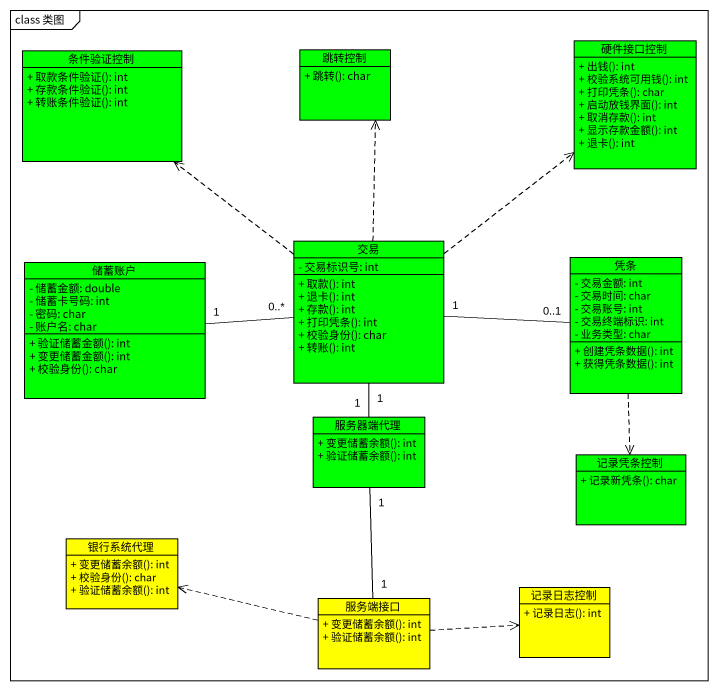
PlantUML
@startuml
mainframe class 类图
hide circle
hide empty members
skinparam classAttributeIconSize 0
class 跳转控制 #00FF00 {
  + 跳转(): char
}
class 硬件接口控制 #00FF00 {
  + 出钱(): int
  + 校验系统可用钱(): int
  + 打印凭条(): char
  + 启动放钱界面(): int
  + 取消存款(): int
  + 显示存款金额(): int
  + 退卡(): int
}
class 条件验证控制 #00FF00 {
  + 取款条件验证(): int
  + 存款条件验证(): int
  + 转账条件验证(): int
}
class 储蓄账户 #00FF00 {
  - 储蓄金额: double
  - 储蓄卡号码: int
  - 密码: char
  - 账户名: char
  + 验证储蓄金额(): int
  + 变更储蓄金额(): int
  + 校验身份(): char
}
class 交易 #00FF00 {
  - 交易标识号: int
  + 取款(): int
  + 退卡(): int
  + 存款(): int
  + 打印凭条(): int
  + 校验身份(): char
  + 转账(): int
}
class 凭条 #00FF00 {
  - 交易金额: int
  - 交易时间: char
  - 交易账号: int
  - 交易终端标识: int
  - 业务类型: char
  + 创建凭条数据(): int
  + 获得凭条数据(): int
}
class 服务器端代理 #00FF00 {
  + 变更储蓄余额(): int
  + 验证储蓄余额(): int
}
class 记录凭条控制 #00FF00 {
  + 记录新凭条(): char
}
class 银行系统代理 #FFFF00 {
  + 变更储蓄余额(): int
  + 校验身份(): char
  + 验证储蓄余额(): int
}
class 记录日志控制 #FFFF00 {
  + 记录日志(): int
}
class 服务端接口 #FFFF00 {
  + 变更储蓄余额(): int
  + 验证储蓄余额(): int
}
交易 .up.> 跳转控制
交易 .up.> 硬件接口控制
交易 .up.> 条件验证控制
交易 "0..*" -left- "1" 储蓄账户
交易 "1" -right- "0..1" 凭条
交易 "1" -- "1" 服务器端代理
凭条 ..> 记录凭条控制
服务器端代理 "1" -- "1" 服务端接口
服务端接口 .left.> 银行系统代理
服务端接口 .right.> 记录日志控制
@enduml
